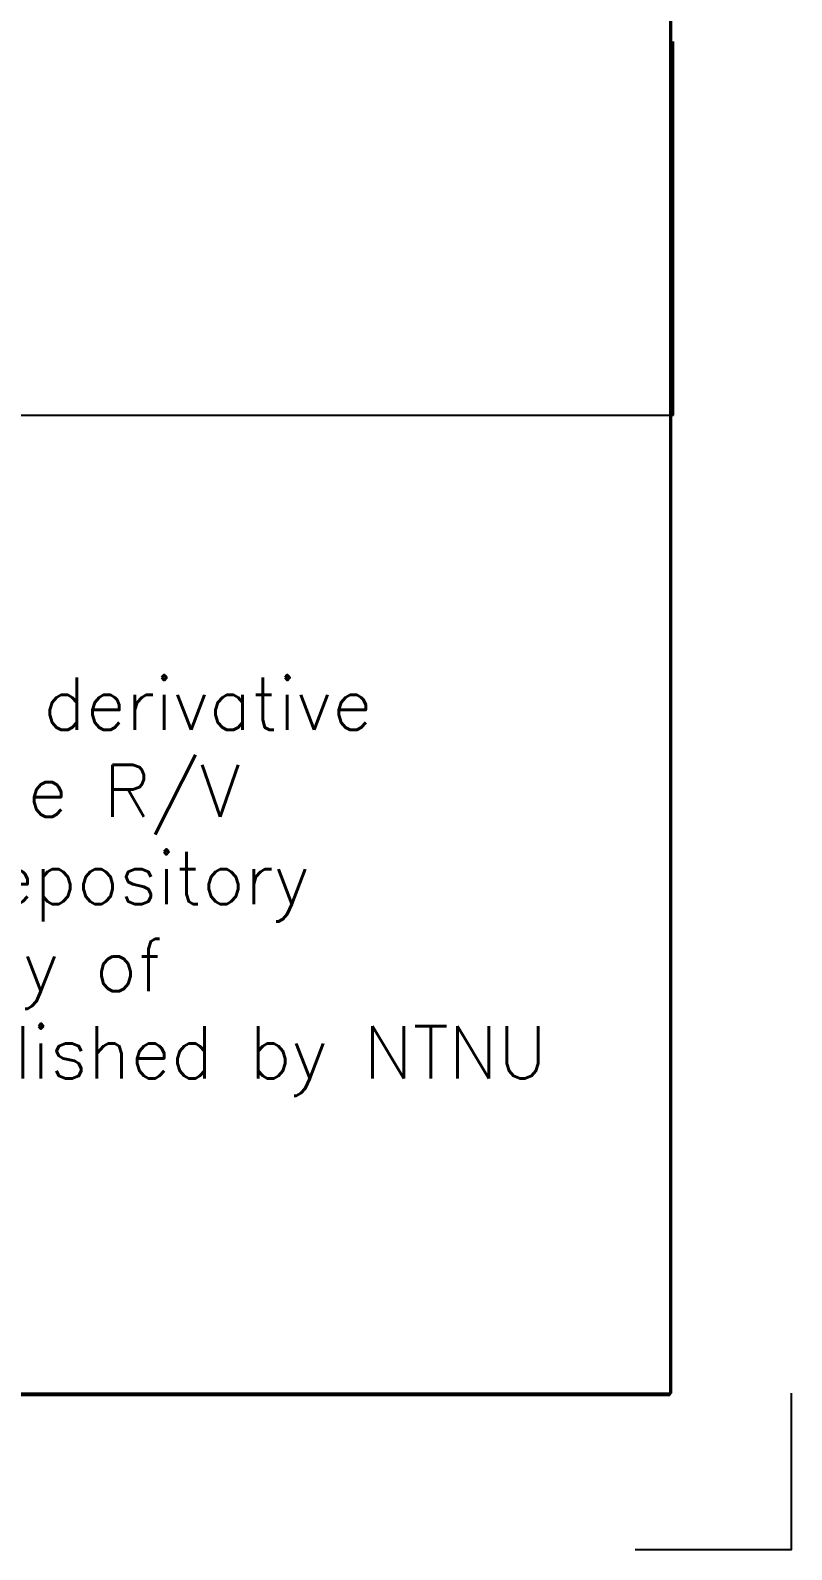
# Model space of a CAD drawing. Extents: x -333 to 85338, y -433 to 32218.
# Drawn here: x 39557 to 41667, y -433 to 3778 of the extents above; entities that cross this region are included whole.
import ezdxf
from ezdxf.enums import TextEntityAlignment as Align

# ---------------------------------------------------------------- set-up
doc = ezdxf.new("R2010")
doc.units = 0
doc.header["$LTSCALE"] = 300
doc.layers.get('0').update_dxf_attribs({"linetype": 'CONTINUOUS'})
doc.layers.add('Rev A11', color=7, linetype='CONTINUOUS')
doc.layers.add('S0CO1', color=1, linetype='CONTINUOUS')
doc.styles.add('ROMANS', font='romans', dxfattribs={"height": 100})

# ---------------------------------------------------------------- blocks, each defined once
blk = doc.blocks.new('A$C16377AD9')
at = {"color": 2}
for points in [[(42000, 0), (42000, 433.3)], [(41566.7, 0), (42000, 0), (42000, 0)]]:
    blk.add_lwpolyline(points, dxfattribs=at)
at = {"layer": 'S0CO1', "color": 6}
for p, q in [((41666.7, 433.3), (41666.7, 29233.3)), ((333.3, 433.3), (41666.7, 433.3))]:
    blk.add_line(p, q, dxfattribs=at)
blk = doc.blocks.new('TF-2')
at = {"color": 1, "transparency": 33554687}
for p in [(0, 87.276), (-175, 0)]:
    blk.add_line(p, (0, 0), dxfattribs=at)
at = {"color": 4, "transparency": 33554687}
for p, q in [((0.163, 45.344), (0.163, 62.62)), ((-167.837, 45.344), (0.163, 45.344))]:
    blk.add_line(p, q, dxfattribs=at)
at = {"color": 4, "transparency": 33554687, "style": 'ROMANS', "width": 1.5}
for tag, p in [('PROSJ', (-118.505, 73.949)), ('DRAWING', (-117.319, 67.819))]:
    blk.add_attdef(tag, text='', height=3, dxfattribs=at).set_placement(p, align=Align.MIDDLE)
at = {"color": 4, "transparency": 33554687, "style": 'ROMANS'}
for tag, p in [('SCALE', (-56.642, 73.215)), ('SHEET', (-23.606, 73.082))]:
    blk.add_attdef(tag, text='', height=2.2, dxfattribs=at).set_placement(p, align=Align.MIDDLE)
at = {"color": 3, "transparency": 33554687, "style": 'ROMANS'}
for tag, p in [('SCALE2', (-57.398, 69.851)), ('SCALE3', (-57.356, 67.08))]:
    blk.add_attdef(tag, text='', height=1.5, dxfattribs=at).set_placement(p, align=Align.MIDDLE)

msp = doc.modelspace()

# ---------------------------------------------------------------- block references
at = {"layer": 'Rev A11', "xscale": 59.92264314209993, "yscale": 59.92264314209993, "zscale": 59.92264314209993}
msp.add_blockref('TF-2', (41329.104, -5.619), dxfattribs=at)
at = {"layer": 'S0CO1'}
msp.add_blockref('A$C16377AD9', (-333.333, -433.333), dxfattribs=at)

# ---------------------------------------------------------------- texts
at = {"color": 1, "transparency": 33554687, "insert": (37810.023, 1983.757), "char_height": 144.88093, "width": 3474.61744, "attachment_point": 1, "style": 'ROMANS'}
msp.add_mtext('This drawing is a derivative work based on the R/V Gunnerus open repository drawings, courtesy of Polarkonsult, published by NTNU', dxfattribs=at)

doc.saveas('drawing.dxf')
